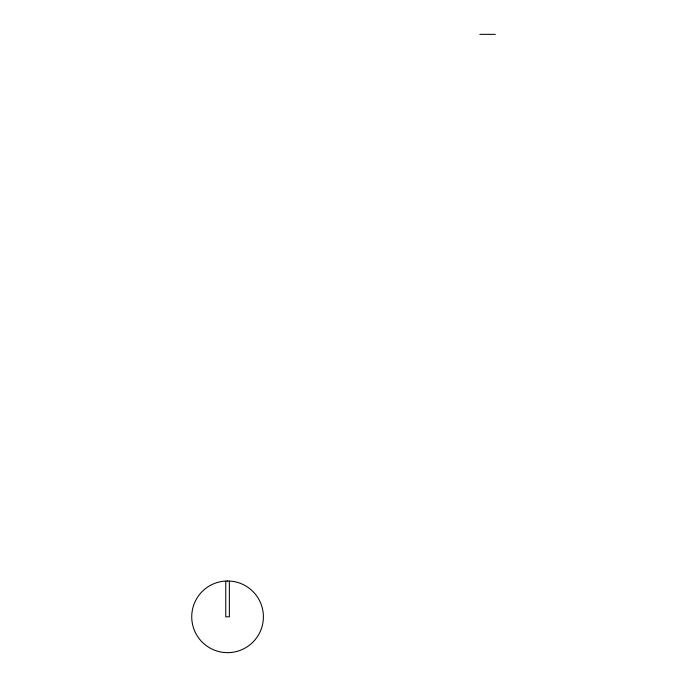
<?xml version="1.0" encoding="UTF-8"?>
<svg xmlns="http://www.w3.org/2000/svg" width="687" height="687" viewBox="0 0 687 687"><rect width="100%" height="100%" fill="white"/><g stroke="black" fill="none" stroke-linecap="round" stroke-linejoin="round"><path stroke-width="1.03" d="M479.801 34.35L495.267 34.35M229.355 581.099L229.355 616.814L225.774 616.814L225.774 581.099M227.569 580.979L222.889 581.288A35.836 35.836 0 0 0 197.341 636.068A35.836 35.836 0 0 0 257.788 636.068A35.836 35.836 0 0 0 232.24 581.288L227.569 580.979"/></g></svg>
